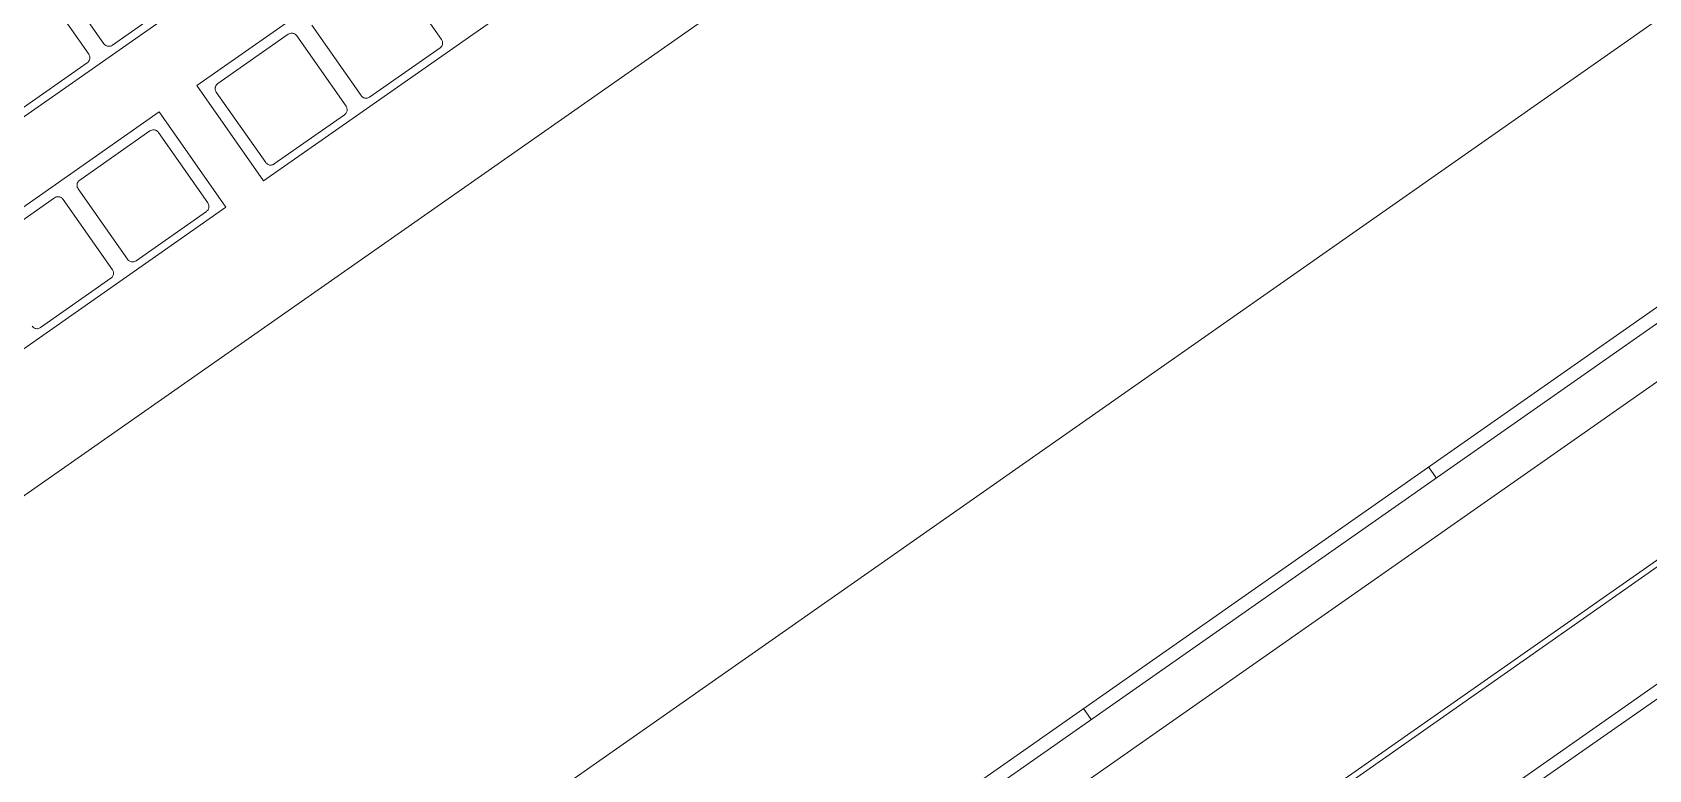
# Model space of a CAD drawing. Header units: inches. Extents: x 1 to 4637, y -664 to 702.
# Drawn here: x 2087.93 to 2098.3, y -361.86 to -357.12 of the extents above; entities that cross this region are included whole.
import ezdxf

# ---------------------------------------------------------------- set-up
doc = ezdxf.new("R2010")
doc.units = ezdxf.units.IN
doc.header["$MEASUREMENT"] = 0
doc.layers.add('I-FURN', color=30, linetype='Continuous', lineweight=9)

# ---------------------------------------------------------------- blocks, each defined once
blk = doc.blocks.new('Desk - Group 1 - No Side Chairs-V26-New Construction - Tel_Data_Elec Plan')
at = {"layer": 'I-FURN'}
for p, q in [((24.302, 25.788), (3.275, 11.065)), ((24.346, 25.725), (3.319, 11.001)), ((24.346, 25.725), (3.319, 11.001)), ((24.699, 25.221), (3.672, 10.497)), ((4.118, 10.764), (24.296, 24.892)), ((4.407, 9.447), (25.435, 24.17)), ((4.408, 9.447), (25.435, 24.17)), ((4.656, 9.996), (24.834, 24.124)), ((21.446, 21.272), (8.495, 12.204)), ((9.36, 10.969), (22.311, 20.037)), ((25.267, 17.82), (10.432, 7.432)), ((16.029, 17.584), (16.078, 17.514)), ((13.863, 15.963), (13.814, 16.033)), ((21.582, 14.296), (24.065, 16.035)), ((16.832, 9.48), (26.055, 15.939)), ((24.494, 15.422), (22.011, 13.684)), ((22.321, 14.752), (22.772, 15.068)), ((21.708, 14.323), (22.159, 14.639)), ((22.214, 14.629), (22.531, 14.177)), ((22.628, 14.245), (22.311, 14.697)), ((23.134, 14.551), (22.682, 14.235)), ((22.011, 13.684), (21.582, 14.296)), ((22.015, 13.816), (21.698, 14.268)), ((18.857, 12.388), (21.34, 14.127)), ((21.34, 14.127), (21.769, 13.514)), ((22.521, 14.122), (22.07, 13.806)), ((20.821, 13.702), (21.272, 14.018)), ((21.327, 14.008), (21.644, 13.556)), ((21.128, 13.195), (20.811, 13.647)), ((22.472, 13.368), (22.924, 13.685)), ((21.769, 13.514), (19.286, 11.776)), ((20.208, 13.273), (20.66, 13.589)), ((20.714, 13.579), (21.031, 13.127)), ((21.634, 13.501), (21.183, 13.185)), ((22.779, 12.861), (22.463, 13.314)), ((20.515, 12.766), (20.198, 13.218)), ((21.86, 12.939), (22.311, 13.255)), ((22.366, 13.246), (22.683, 12.794))]:
    blk.add_line(p, q, dxfattribs=at)
for points in [[(22.772, 15.068), (22.775, 15.07), (22.781, 15.073), (22.792, 15.076), (22.802, 15.075), (22.812, 15.072), (22.82, 15.066), (22.825, 15.061), (22.827, 15.059)], [(22.311, 14.697), (22.309, 14.7), (22.306, 14.706), (22.303, 14.716), (22.304, 14.726), (22.307, 14.736), (22.312, 14.745), (22.318, 14.75), (22.321, 14.752)], [(22.159, 14.639), (22.162, 14.641), (22.168, 14.644), (22.179, 14.647), (22.189, 14.646), (22.199, 14.643), (22.208, 14.637), (22.212, 14.632), (22.214, 14.629)], [(21.698, 14.268), (21.696, 14.271), (21.693, 14.277), (21.691, 14.287), (21.691, 14.297), (21.694, 14.307), (21.7, 14.316), (21.705, 14.321), (21.708, 14.323)], [(21.272, 14.018), (21.275, 14.02), (21.282, 14.023), (21.292, 14.026), (21.302, 14.025), (21.312, 14.022), (21.321, 14.016), (21.325, 14.011), (21.327, 14.008)], [(20.811, 13.647), (20.809, 13.65), (20.806, 13.656), (20.804, 13.666), (20.804, 13.676), (20.807, 13.686), (20.813, 13.695), (20.818, 13.7), (20.821, 13.702)], [(20.66, 13.589), (20.663, 13.591), (20.669, 13.594), (20.679, 13.597), (20.69, 13.596), (20.699, 13.593), (20.708, 13.587), (20.713, 13.582), (20.714, 13.579)], [(22.463, 13.314), (22.46, 13.317), (22.457, 13.324), (22.455, 13.337), (22.457, 13.349), (22.463, 13.36), (22.469, 13.366), (22.472, 13.368)], [(20.198, 13.218), (20.197, 13.221), (20.193, 13.227), (20.191, 13.237), (20.191, 13.247), (20.194, 13.257), (20.2, 13.266), (20.205, 13.271), (20.208, 13.273)]]:
    blk.add_open_spline(points, degree=3, dxfattribs=at)
for points, knots in [([(22.682, 14.235), (22.679, 14.233), (22.671, 14.229), (22.66, 14.228), (22.649, 14.229), (22.638, 14.234), (22.631, 14.24), (22.628, 14.245)], [0, 0, 0, 0, 0.2, 0.4, 0.55, 0.7, 1, 1, 1, 1]), ([(22.531, 14.177), (22.533, 14.174), (22.537, 14.167), (22.538, 14.156), (22.538, 14.148), (22.536, 14.14), (22.531, 14.131), (22.525, 14.125), (22.521, 14.122)], [0, 0, 0, 0, 0.2, 0.4, 0.5, 0.6, 0.8, 1, 1, 1, 1]), ([(22.07, 13.806), (22.066, 13.804), (22.059, 13.8), (22.047, 13.799), (22.037, 13.8), (22.025, 13.805), (22.018, 13.811), (22.015, 13.816)], [0, 0, 0, 0, 0.2, 0.4, 0.55, 0.7, 1, 1, 1, 1]), ([(21.644, 13.556), (21.646, 13.553), (21.65, 13.546), (21.651, 13.535), (21.651, 13.527), (21.649, 13.519), (21.644, 13.51), (21.638, 13.504), (21.634, 13.501)], [0, 0, 0, 0, 0.2, 0.4, 0.5, 0.6, 0.8, 1, 1, 1, 1]), ([(21.183, 13.185), (21.179, 13.183), (21.172, 13.179), (21.16, 13.178), (21.15, 13.179), (21.138, 13.184), (21.131, 13.19), (21.128, 13.195)], [0, 0, 0, 0, 0.2, 0.4, 0.55, 0.7, 1, 1, 1, 1]), ([(22.311, 13.255), (22.315, 13.258), (22.322, 13.262), (22.334, 13.263), (22.344, 13.262), (22.355, 13.257), (22.362, 13.251), (22.366, 13.246)], [0, 0, 0, 0, 0.2, 0.4, 0.55, 0.7, 1, 1, 1, 1])]:
    blk.add_open_spline(points, degree=3, knots=knots, dxfattribs=at)

msp = doc.modelspace()

# ---------------------------------------------------------------- block references
at = {"layer": 'I-FURN', "rotation": 180}
msp.add_blockref('Desk - Group 1 - No Side Chairs-V26-New Construction - Tel_Data_Elec Plan', (2110.751, -343.951), dxfattribs=at)

doc.saveas('drawing.dxf')
